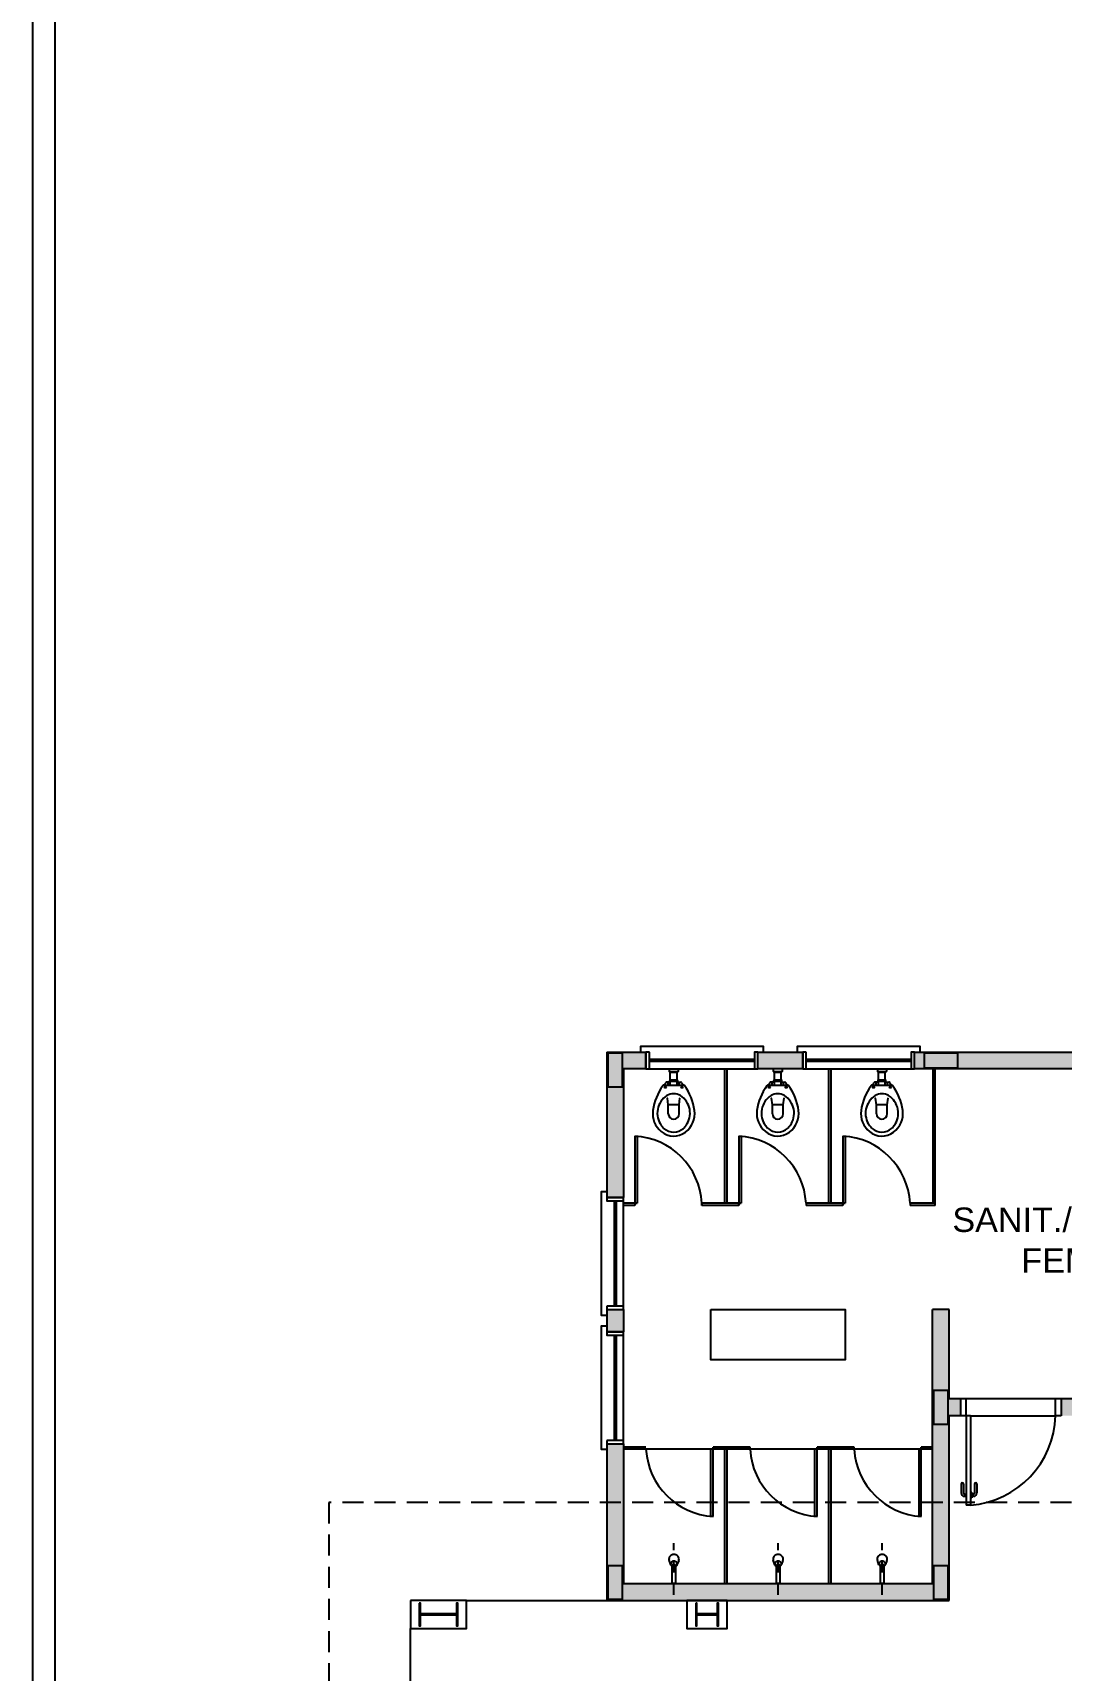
# Model space of a CAD drawing. Extents: x 247 to 523, y 32 to 113.
# Drawn here: x 421.29 to 430.48, y 71.37 to 86.01 of the extents above; entities that cross this region are included whole.
import ezdxf

# ---------------------------------------------------------------- set-up
doc = ezdxf.new("R2010")
doc.units = 0
doc.header["$LTSCALE"] = 0.005
for name, pattern in [('DASHDOT', [25.4, 12.7, -6.35, 0, -6.35]), ('HIDDEN', [9.525, 6.35, -3.175]), ('TRACEJADO_G', [0.375, 0.25, -0.125])]:
    doc.linetypes.add(name, pattern=pattern)
for name, color, linetype in [('A-COTAS', 1, 'CONTINUOUS'), ('A-MURO', 2, 'CONTINUOUS'), ('A-PAREDE', 5, 'CONTINUOUS'), ('A-PISOS-CTEL', 2, 'TRACEJADO_G'), ('A-PORTA', 3, 'CONTINUOUS'), ('A-SOLEIRA', 1, 'CONTINUOUS'), ('A-WC', 1, 'CONTINUOUS'), ('AR-ESQ', 2, 'CONTINUOUS'), ('AR-EXO-EQP', 7, 'DASHDOT'), ('AR-VEGETAÇÃO_árvores', 96, 'HIDDEN'), ('ARQ-ALV-CORTE', 5, 'CONTINUOUS'), ('ARQ-ESQ-VISTA1', 2, 'CONTINUOUS'), ('ARQ-PIS-VISTA1', 1, 'CONTINUOUS'), ('ARQ-TXT-1_050', 2, 'CONTINUOUS'), ('BL-SAN-01', 1, 'CONTINUOUS'), ('EST-MET-VISTA1', 1, 'CONTINUOUS'), ('Estr-Met-PILARES', 3, 'CONTINUOUS')]:
    doc.layers.add(name, color=color, linetype=linetype)
doc.styles.add('ESC-50-A20', font='arial.ttf', dxfattribs={"height": 0.1})

msp = doc.modelspace()

# ---------------------------------------------------------------- hatches: boundary and pattern name
at = {"layer": 'A-COTAS'}
h = msp.add_hatch(color=251, dxfattribs=at)
h.dxf.hatch_style = 1
h.paths.add_polyline_path([(426.43322, 76.58658), (426.49822, 76.58658), (426.56322, 76.58658), (426.56322, 76.73658), (426.56322, 76.88658), (426.49822, 76.88658), (426.43322, 76.88658), (426.43322, 76.73658)])
h = msp.add_hatch(color=251, dxfattribs=at)
h.dxf.hatch_style = 1
h.paths.add_polyline_path([(429.25822, 76.88658), (429.25822, 76.82158), (429.25822, 76.75658), (429.40822, 76.75658), (429.55822, 76.75658), (429.55822, 76.82158), (429.55822, 76.88658), (429.40822, 76.88658)])
h = msp.add_hatch(color=251, dxfattribs=at)
h.dxf.hatch_style = 1
h.paths.add_polyline_path([(429.47322, 73.87158), (429.40822, 73.87158), (429.34322, 73.87158), (429.34322, 73.72158), (429.34322, 73.57158), (429.40822, 73.57158), (429.47322, 73.57158), (429.47322, 73.72158)])
h = msp.add_hatch(color=251, dxfattribs=at)
h.dxf.hatch_style = 1
h.paths.add_polyline_path([(426.43322, 72.00658), (426.49822, 72.00658), (426.56322, 72.00658), (426.56322, 72.15658), (426.56322, 72.30658), (426.49822, 72.30658), (426.43322, 72.30658), (426.43322, 72.15658)])
h = msp.add_hatch(color=251, dxfattribs=at)
h.dxf.hatch_style = 1
h.paths.add_polyline_path([(429.47322, 72.30658), (429.40822, 72.30658), (429.34322, 72.30658), (429.34322, 72.15658), (429.34322, 72.00658), (429.40822, 72.00658), (429.47322, 72.00658), (429.47322, 72.15658)])
at = {"layer": 'AR-VEGETAÇÃO_árvores'}
h = msp.add_hatch(color=251, dxfattribs=at)
h.dxf.hatch_style = 1
h.paths.add_polyline_path([(426.57322, 76.74658), (426.77322, 76.74658), (426.77322, 76.89658), (426.42322, 76.89658), (426.42322, 75.59658), (426.57322, 75.59658)])
h.paths.add_polyline_path([(426.57322, 74.59658), (426.42322, 74.59658), (426.42322, 74.59658), (426.42322, 74.39658), (426.57322, 74.39658)])
h.paths.add_polyline_path([(426.57322, 73.39658), (426.42322, 73.39658), (426.42322, 73.39658), (426.42322, 72.40134), (426.57322, 72.40134)])
h.paths.add_polyline_path([(426.57322, 72.14658), (426.57322, 72.40134), (426.42322, 72.40134), (426.42322, 71.99658), (429.48322, 71.99658), (429.48322, 72.40134), (429.33322, 72.40134), (429.33322, 72.14658)])
h.paths.add_polyline_path([(429.48322, 74.59658), (429.33322, 74.59658), (429.33322, 72.40134), (429.48322, 72.40134), (429.48322, 73.64658), (429.58322, 73.64658), (429.58322, 73.79658), (429.48322, 73.79658)])
h.paths.add_polyline_path([(428.17322, 76.89658), (427.77322, 76.89658), (427.77322, 76.74658), (428.17322, 76.74658)])
h.paths.add_polyline_path([(430.72324, 76.89658), (429.17322, 76.89658), (429.17322, 76.74658), (430.72324, 76.74658)])
h.paths.add_polyline_path([(432.5732, 76.89658), (431.72324, 76.89658), (431.72324, 76.74658), (432.07322, 76.74658), (432.07322, 73.79658), (430.48322, 73.79658), (430.48322, 73.64658), (430.69822, 73.64658), (430.69822, 73.39658), (430.84822, 73.39658), (430.84822, 73.64658), (432.16032, 73.64658), (432.16032, 73.64658), (432.54513, 73.64658), (432.54822, 73.64658), (432.54822, 73.25869), (432.54822, 73.14658), (432.69822, 73.14658), (432.69822, 73.64658), (433.81322, 73.64658), (433.81322, 73.79658), (432.22322, 73.79658), (432.22322, 76.74658), (432.5732, 76.74658)])
h.paths.add_polyline_path([(433.59822, 72.14658), (432.69822, 72.14658), (432.69822, 72.24658), (432.54822, 72.24658), (432.54822, 72.14658), (430.84822, 72.14658), (430.84822, 72.39658), (430.69822, 72.39658), (430.69822, 71.99658), (433.59822, 71.99658)])
h.paths.add_polyline_path([(434.96322, 74.59658), (434.81322, 74.59658), (434.81322, 73.79658), (434.71322, 73.79658), (434.71322, 73.64658), (434.81322, 73.64658), (434.81322, 72.40134), (434.96322, 72.40134)])
h.paths.add_polyline_path([(434.96322, 72.14658), (434.96322, 72.40134), (434.81322, 72.40134), (434.81322, 71.99658), (437.87322, 71.99658), (437.87322, 72.40134), (437.72322, 72.40134), (437.72322, 72.14658)])
h.paths.add_polyline_path([(437.87322, 73.39658), (437.72322, 73.39658), (437.72322, 73.39658), (437.72322, 72.40134), (437.87322, 72.40134)])
h.paths.add_polyline_path([(437.87322, 74.59658), (437.72322, 74.59658), (437.72322, 74.59658), (437.72322, 74.39658), (437.87322, 74.39658)])
h.paths.add_polyline_path([(437.87322, 76.89658), (437.52322, 76.89658), (437.52322, 76.74658), (437.72322, 76.74658), (437.72322, 75.59658), (437.87322, 75.59658), (437.87322, 75.59658)])
h.paths.add_polyline_path([(436.52322, 76.89658), (436.12322, 76.89658), (436.12322, 76.74658), (436.52322, 76.74658)])
h.paths.add_polyline_path([(435.12322, 76.89658), (433.5732, 76.89658), (433.5732, 76.74658), (435.12322, 76.74658)])
h = msp.add_hatch(color=251, dxfattribs=at)
h.dxf.hatch_style = 1
h.paths.add_polyline_path([(428.17322, 76.89658), (427.77322, 76.89658), (427.77322, 76.74658), (428.17322, 76.74658)])

# ---------------------------------------------------------------- linework, layer by layer
at = {"layer": 'A-MURO', "color": 251}
for p, q in [((421.29457, 40.07658), (421.29457, 90.07658)), ((421.49457, 40.07658), (421.49457, 89.87658))]:
    msp.add_line(p, q, dxfattribs=at)
at = {"layer": 'A-PAREDE', "color": 251}
for points in [[(426.43322, 76.58658), (426.49822, 76.58658), (426.56322, 76.58658), (426.56322, 76.73658), (426.56322, 76.88658), (426.49822, 76.88658), (426.43322, 76.88658), (426.43322, 76.73658), (426.43322, 76.58658)], [(429.25822, 76.88658), (429.25822, 76.82158), (429.25822, 76.75658), (429.40822, 76.75658), (429.55822, 76.75658), (429.55822, 76.82158), (429.55822, 76.88658), (429.40822, 76.88658), (429.25822, 76.88658)], [(429.47322, 73.87158), (429.40822, 73.87158), (429.34322, 73.87158), (429.34322, 73.72158), (429.34322, 73.57158), (429.40822, 73.57158), (429.47322, 73.57158), (429.47322, 73.72158), (429.47322, 73.87158)], [(426.43322, 72.00658), (426.49822, 72.00658), (426.56322, 72.00658), (426.56322, 72.15658), (426.56322, 72.30658), (426.49822, 72.30658), (426.43322, 72.30658), (426.43322, 72.15658), (426.43322, 72.00658)], [(429.47322, 72.30658), (429.40822, 72.30658), (429.34322, 72.30658), (429.34322, 72.15658), (429.34322, 72.00658), (429.40822, 72.00658), (429.47322, 72.00658), (429.47322, 72.15658), (429.47322, 72.30658)]]:
    msp.add_lwpolyline(points, close=True, dxfattribs=at)
at = {"layer": 'A-PISOS-CTEL', "color": 251, "linetype": 'TRACEJADO_G', "ltscale": 150}
msp.add_lwpolyline([(441.4992, 46.87165), (441.4992, 72.87165), (423.9392, 72.87165), (423.9392, 46.87165)], close=True, dxfattribs=at)
at = {"layer": 'A-PORTA', "color": 251}
for p, q in [((429.58911, 73.03695), (429.58911, 72.95695)), ((429.60911, 73.03695), (429.60911, 72.95695)), ((429.70911, 73.03695), (429.70911, 72.95695)), ((429.72911, 73.03695), (429.72911, 72.95695)), ((429.61911, 72.94695), (429.63411, 72.94695)), ((429.61911, 72.92695), (429.63411, 72.92695)), ((429.63411, 72.96195), (429.63411, 72.91195)), ((429.63411, 72.96195), (429.63911, 72.96195)), ((429.63411, 72.91195), (429.63911, 72.91195)), ((429.68411, 72.96195), (429.67911, 72.96195)), ((429.68411, 72.91195), (429.67911, 72.91195)), ((429.68411, 72.96195), (429.68411, 72.91195)), ((429.69911, 72.94695), (429.68411, 72.94695)), ((429.69911, 72.92695), (429.68411, 72.92695))]:
    msp.add_line(p, q, dxfattribs=at)
for centre, radius, start, end in [((429.60411, 73.67336), 0.82954, 274.778783, 358.149871), ((429.59911, 73.03695), 0.01, 0, 180), ((429.71911, 73.03695), 0.01, 0, 180), ((429.61911, 72.95695), 0.03, 180, 270), ((429.61911, 72.95695), 0.01, 180, 270), ((429.69911, 72.95695), 0.01, 270, 0), ((429.69911, 72.95695), 0.03, 270, 0)]:
    msp.add_arc(centre, radius, start, end, dxfattribs=at)
at = {"layer": 'A-SOLEIRA', "color": 251}
for p, q in [((430.43322, 73.79658), (429.63322, 73.79658)), ((429.67322, 73.64658), (430.43322, 73.64658))]:
    msp.add_line(p, q, dxfattribs=at)
at = {"layer": 'A-WC', "color": 251}
for p, q in [((427.37322, 73.34658), (426.77322, 73.34658)), ((428.30322, 73.34658), (427.70322, 73.34658)), ((429.23322, 73.34658), (428.63322, 73.34658))]:
    msp.add_line(p, q, dxfattribs=at)
msp.add_lwpolyline([(427.35322, 74.59658), (428.55322, 74.59658), (428.55322, 74.14658), (427.35322, 74.14658)], close=True, dxfattribs=at)
msp.add_lwpolyline([(427.35322, 74.59658), (428.55322, 74.59658), (428.55322, 74.14658), (427.35322, 74.14658)], close=True, dxfattribs=at)
for centre, start, end in [((426.63512, 75.50848), 3.416885, 86.583115), ((427.56512, 75.50848), 3.416885, 86.583115), ((428.49512, 75.50848), 3.416885, 86.583115), ((427.41132, 73.38468), 183.416885, 266.583115), ((428.34132, 73.38468), 183.416885, 266.583115), ((429.27132, 73.38468), 183.416885, 266.583115)]:
    msp.add_arc(centre, 0.63924, start, end, dxfattribs=at)
at = {"layer": 'AR-ESQ', "color": 251}
for p, q in [((427.47822, 75.54658), (427.47822, 76.74658)), ((427.49822, 75.54658), (427.49822, 76.74658)), ((428.40822, 75.54658), (428.40822, 76.74658)), ((428.42822, 75.54658), (428.42822, 76.74658)), ((429.33822, 75.54658), (429.33822, 76.74658)), ((429.35822, 75.52658), (429.35822, 76.74658)), ((426.67322, 76.14658), (426.67322, 75.54658)), ((426.67322, 76.14658), (426.69322, 76.14658)), ((426.69322, 76.14658), (426.69322, 75.54658)), ((427.60322, 76.14658), (427.60322, 75.54658)), ((427.60322, 76.14658), (427.62322, 76.14658)), ((427.62322, 76.14658), (427.62322, 75.54658)), ((428.53322, 76.14658), (428.53322, 75.54658)), ((428.53322, 76.14658), (428.55322, 76.14658)), ((428.55322, 76.14658), (428.55322, 75.54658)), ((426.67322, 75.54658), (426.57322, 75.54658)), ((426.69322, 75.54658), (426.57322, 75.54658)), ((426.67322, 75.52658), (426.57322, 75.52658)), ((426.67322, 75.54658), (426.67322, 75.52658)), ((426.67322, 75.54658), (426.69322, 75.54658)), ((427.49822, 75.54658), (427.27322, 75.54658)), ((427.27322, 75.52658), (427.27322, 75.54658)), ((427.27322, 75.54658), (427.27322, 75.52658)), ((427.60322, 75.52658), (427.27322, 75.52658)), ((427.62322, 75.54658), (427.49822, 75.54658)), ((427.60322, 75.52658), (427.60322, 75.54658)), ((427.60322, 75.54658), (427.62322, 75.54658)), ((427.60322, 75.54658), (427.60322, 75.52658)), ((428.42822, 75.54658), (428.20322, 75.54658)), ((428.20322, 75.54658), (428.20322, 75.52658)), ((428.53322, 75.52658), (428.20322, 75.52658)), ((428.55322, 75.54658), (428.42822, 75.54658)), ((428.53322, 75.52658), (428.53322, 75.54658)), ((428.53322, 75.54658), (428.55322, 75.54658)), ((428.53322, 75.54658), (428.53322, 75.52658)), ((429.35822, 75.54658), (429.13322, 75.54658)), ((429.13322, 75.54658), (429.13322, 75.52658)), ((429.35822, 75.52658), (429.13322, 75.52658)), ((429.63322, 73.79658), (429.58322, 73.79658)), ((429.63322, 73.64658), (429.63322, 73.79658)), ((430.43322, 73.64658), (430.43322, 73.79658)), ((430.48322, 73.79658), (430.43322, 73.79658)), ((429.63322, 73.64658), (429.58322, 73.64658)), ((429.63322, 73.64658), (429.63322, 72.84658)), ((429.67322, 73.64658), (429.63322, 73.64658)), ((429.67322, 73.64658), (429.67322, 72.84658)), ((430.48322, 73.64658), (430.43322, 73.64658)), ((426.77322, 73.36658), (426.57322, 73.36658)), ((426.77322, 73.34658), (426.57322, 73.34658)), ((426.75322, 73.34658), (426.75322, 73.36658)), ((427.47822, 73.34658), (427.35322, 73.34658)), ((427.37322, 73.34658), (427.35322, 73.34658)), ((427.35322, 72.74658), (427.35322, 73.34658)), ((427.70322, 73.36658), (427.37322, 73.36658)), ((427.37322, 73.36658), (427.37322, 73.34658)), ((427.37322, 73.34658), (427.37322, 73.36658)), ((427.37322, 72.74658), (427.37322, 73.34658)), ((427.47822, 72.14658), (427.47822, 73.34658)), ((427.70322, 73.34658), (427.47822, 73.34658)), ((427.49822, 72.14658), (427.49822, 73.34658)), ((427.70322, 73.34658), (427.70322, 73.36658)), ((428.30322, 73.34658), (428.28322, 73.34658)), ((428.28322, 72.74658), (428.28322, 73.34658)), ((428.63322, 73.36658), (428.30322, 73.36658)), ((428.30322, 73.34658), (428.30322, 73.36658)), ((428.63322, 73.34658), (428.30322, 73.34658)), ((428.30322, 72.74658), (428.30322, 73.34658)), ((428.40822, 72.14658), (428.40822, 73.34658)), ((428.42822, 72.14658), (428.42822, 73.34658)), ((428.63322, 73.34658), (428.63322, 73.36658)), ((429.33322, 73.34658), (429.21322, 73.34658)), ((429.23322, 73.34658), (429.21322, 73.34658)), ((429.21322, 72.74658), (429.21322, 73.34658)), ((429.33322, 73.36658), (429.23322, 73.36658)), ((429.23322, 73.36658), (429.23322, 73.34658)), ((429.23322, 73.34658), (429.23322, 73.36658)), ((429.23322, 72.74658), (429.23322, 73.34658)), ((427.37322, 72.74658), (427.35322, 72.74658)), ((428.30322, 72.74658), (428.28322, 72.74658)), ((429.23322, 72.74658), (429.21322, 72.74658)), ((429.67322, 72.84658), (429.63322, 72.84658))]:
    msp.add_line(p, q, dxfattribs=at)
at = {"layer": 'AR-EXO-EQP', "color": 251}
for p, q in [((427.02322, 72.04658), (427.02322, 72.50658)), ((427.95322, 72.04658), (427.95322, 72.50658)), ((428.88322, 72.04658), (428.88322, 72.50658))]:
    msp.add_line(p, q, dxfattribs=at)
at = {"layer": 'ARQ-ALV-CORTE', "color": 251}
for p, q in [((426.42322, 76.89658), (426.77322, 76.89658)), ((426.42322, 76.89658), (426.42322, 75.59658)), ((426.77322, 76.74658), (426.77322, 76.89658)), ((427.77322, 76.89658), (428.17322, 76.89658)), ((427.77322, 76.74658), (427.77322, 76.89658)), ((428.17322, 76.74658), (428.17322, 76.89658)), ((429.17322, 76.89658), (430.72324, 76.89658)), ((429.17322, 76.74658), (429.17322, 76.89658)), ((426.57322, 76.74658), (426.57322, 75.59658)), ((426.77322, 76.74658), (426.57322, 76.74658)), ((428.17322, 76.74658), (427.77322, 76.74658)), ((430.72324, 76.74658), (429.17322, 76.74658)), ((426.42322, 75.59658), (426.57322, 75.59658)), ((426.42322, 74.59658), (426.57322, 74.59658)), ((426.42322, 74.59658), (426.42322, 74.39658)), ((426.57322, 74.59658), (426.57322, 74.39658)), ((429.33322, 72.14658), (429.33322, 74.59658)), ((429.48322, 74.59658), (429.33322, 74.59658)), ((429.48322, 73.79658), (429.48322, 74.59658)), ((426.42322, 74.39658), (426.57322, 74.39658)), ((429.58322, 73.79658), (429.48322, 73.79658)), ((429.58322, 73.79658), (429.58322, 73.64658)), ((432.07322, 73.79658), (430.48322, 73.79658)), ((430.48322, 73.79658), (430.48322, 73.64658)), ((429.58322, 73.64658), (429.48322, 73.64658)), ((429.48322, 71.99658), (429.48322, 73.64658)), ((426.42322, 73.39658), (426.57322, 73.39658)), ((426.42322, 73.39658), (426.42322, 71.99658)), ((426.57322, 73.39658), (426.57322, 72.14658)), ((426.57322, 72.14658), (429.33322, 72.14658)), ((426.42322, 71.99658), (429.48322, 71.99658))]:
    msp.add_line(p, q, dxfattribs=at)
at = {"layer": 'ARQ-ESQ-VISTA1', "color": 251}
for p, q in [((427.74322, 76.83165), (426.80362, 76.83167)), ((429.14322, 76.83165), (428.20362, 76.83167)), ((426.80322, 76.74658), (427.74322, 76.74658)), ((427.74322, 76.81165), (426.80362, 76.81167)), ((428.20322, 76.74658), (429.14322, 76.74658)), ((429.14322, 76.81165), (428.20362, 76.81167)), ((426.48816, 75.56658), (426.48814, 74.62698)), ((426.50816, 75.56658), (426.50814, 74.62698)), ((426.57322, 74.62658), (426.57322, 75.56658)), ((426.48816, 74.36658), (426.48814, 73.42698)), ((426.50816, 74.36658), (426.50814, 73.42698)), ((426.57322, 73.42658), (426.57322, 74.36658))]:
    msp.add_line(p, q, dxfattribs=at)
for points in [[(427.82322, 76.89658), (427.82322, 76.94658), (426.72322, 76.94658), (426.72322, 76.89658)], [(429.22322, 76.89658), (429.22322, 76.94658), (428.12322, 76.94658), (428.12322, 76.89658)], [(426.42322, 75.64658), (426.37322, 75.64658), (426.37322, 74.54658), (426.42322, 74.54658)], [(426.42322, 74.44658), (426.37322, 74.44658), (426.37322, 73.34658), (426.42322, 73.34658)]]:
    msp.add_lwpolyline(points, dxfattribs=at)
for points in [[(426.80322, 76.89658), (426.77322, 76.89658), (426.77322, 76.74658), (426.80322, 76.74658)], [(427.77322, 76.89658), (427.74322, 76.89658), (427.74322, 76.74658), (427.77322, 76.74658)], [(428.20322, 76.89658), (428.17322, 76.89658), (428.17322, 76.74658), (428.20322, 76.74658)], [(429.17322, 76.89658), (429.14322, 76.89658), (429.14322, 76.74658), (429.17322, 76.74658)], [(426.42322, 75.59658), (426.42322, 75.56658), (426.57322, 75.56658), (426.57322, 75.59658)], [(426.42322, 74.62658), (426.42322, 74.59658), (426.57322, 74.59658), (426.57322, 74.62658)], [(426.42322, 74.39658), (426.42322, 74.36658), (426.57322, 74.36658), (426.57322, 74.39658)], [(426.42322, 73.42658), (426.42322, 73.39658), (426.57322, 73.39658), (426.57322, 73.42658)]]:
    msp.add_lwpolyline(points, close=True, dxfattribs=at)
at = {"layer": 'ARQ-PIS-VISTA1', "color": 251}
for p, q in [((425.1692, 71.99658), (427.1392, 71.99658)), ((424.6692, 65.99658), (424.6692, 71.74658))]:
    msp.add_line(p, q, dxfattribs=at)
at = {"layer": 'BL-SAN-01', "color": 251}
for p, q in [((426.98072, 76.74658), (426.98072, 76.72358)), ((426.98272, 76.72158), (426.98572, 76.72158)), ((426.98572, 76.72158), (427.05572, 76.72158)), ((426.98572, 76.72158), (426.98572, 76.71858)), ((426.98772, 76.71658), (427.05372, 76.71658)), ((426.99074, 76.64658), (426.99074, 76.71658)), ((427.0507, 76.64658), (427.0507, 76.71658)), ((427.05572, 76.72158), (427.05872, 76.72158)), ((427.05572, 76.72158), (427.05572, 76.71858)), ((427.06072, 76.74658), (427.06072, 76.72358)), ((427.91072, 76.74658), (427.91072, 76.72358)), ((427.91272, 76.72158), (427.91572, 76.72158)), ((427.91572, 76.72158), (427.98572, 76.72158)), ((427.91572, 76.72158), (427.91572, 76.71858)), ((427.91772, 76.71658), (427.98372, 76.71658)), ((427.92074, 76.64658), (427.92074, 76.71658)), ((427.9807, 76.64658), (427.9807, 76.71658)), ((427.98572, 76.72158), (427.98872, 76.72158)), ((427.98572, 76.72158), (427.98572, 76.71858)), ((427.99072, 76.74658), (427.99072, 76.72358)), ((428.84072, 76.74658), (428.84072, 76.72358)), ((428.84272, 76.72158), (428.84572, 76.72158)), ((428.84572, 76.72158), (428.91572, 76.72158)), ((428.84572, 76.72158), (428.84572, 76.71858)), ((428.84772, 76.71658), (428.91372, 76.71658)), ((428.85074, 76.64658), (428.85074, 76.71658)), ((428.9107, 76.64658), (428.9107, 76.71658)), ((428.91572, 76.72158), (428.91872, 76.72158)), ((428.91572, 76.72158), (428.91572, 76.71858)), ((428.92072, 76.74658), (428.92072, 76.72358)), ((426.93505, 76.60057), (426.93201, 76.60057)), ((426.93505, 76.60057), (427.10639, 76.60057)), ((426.99074, 76.62749), (426.95831, 76.62749)), ((426.971, 76.60057), (426.971, 76.62749)), ((426.99074, 76.62749), (426.99074, 76.63264)), ((426.99074, 76.60057), (426.99074, 76.62749)), ((427.05055, 76.64658), (426.99089, 76.64658)), ((427.05055, 76.63264), (426.99089, 76.63264)), ((427.0507, 76.62749), (427.0507, 76.63264)), ((427.0507, 76.60057), (427.0507, 76.62749)), ((427.0507, 76.62749), (427.08313, 76.62749)), ((427.07044, 76.60057), (427.07044, 76.62749)), ((427.10639, 76.60057), (427.10941, 76.60057)), ((427.86505, 76.60057), (427.86201, 76.60057)), ((427.86505, 76.60057), (428.03639, 76.60057)), ((427.92074, 76.62749), (427.88831, 76.62749)), ((427.901, 76.60057), (427.901, 76.62749)), ((427.92074, 76.62749), (427.92074, 76.63264)), ((427.92074, 76.60057), (427.92074, 76.62749)), ((427.98055, 76.64658), (427.92089, 76.64658)), ((427.98055, 76.63264), (427.92089, 76.63264)), ((427.9807, 76.62749), (427.9807, 76.63264)), ((427.9807, 76.60057), (427.9807, 76.62749)), ((427.9807, 76.62749), (428.01313, 76.62749)), ((428.00044, 76.60057), (428.00044, 76.62749)), ((428.03639, 76.60057), (428.03941, 76.60057)), ((428.79505, 76.60057), (428.79201, 76.60057)), ((428.79505, 76.60057), (428.96639, 76.60057)), ((428.85074, 76.62749), (428.81831, 76.62749)), ((428.831, 76.60057), (428.831, 76.62749)), ((428.85074, 76.62749), (428.85074, 76.63264)), ((428.85074, 76.60057), (428.85074, 76.62749)), ((428.91055, 76.64658), (428.85089, 76.64658)), ((428.91055, 76.63264), (428.85089, 76.63264)), ((428.9107, 76.62749), (428.9107, 76.63264)), ((428.9107, 76.60057), (428.9107, 76.62749)), ((428.9107, 76.62749), (428.94313, 76.62749)), ((428.93044, 76.60057), (428.93044, 76.62749)), ((428.96639, 76.60057), (428.96941, 76.60057)), ((426.96451, 76.48557), (426.96221, 76.48726)), ((426.97208, 76.42365), (426.96451, 76.48557)), ((426.97208, 76.34512), (426.97208, 76.42365)), ((427.06936, 76.42365), (426.97208, 76.42365)), ((427.06936, 76.42365), (427.07693, 76.48557)), ((427.06936, 76.34512), (427.06936, 76.42365)), ((427.07693, 76.48557), (427.07923, 76.48726)), ((427.89451, 76.48557), (427.89221, 76.48726)), ((427.90208, 76.42365), (427.89451, 76.48557)), ((427.90208, 76.34512), (427.90208, 76.42365)), ((427.99936, 76.42365), (427.90208, 76.42365)), ((427.99936, 76.42365), (428.00693, 76.48557)), ((427.99936, 76.34512), (427.99936, 76.42365)), ((428.00693, 76.48557), (428.00923, 76.48726)), ((428.82451, 76.48557), (428.82221, 76.48726)), ((428.83208, 76.42365), (428.82451, 76.48557)), ((428.83208, 76.34512), (428.83208, 76.42365)), ((428.92936, 76.42365), (428.83208, 76.42365)), ((428.92936, 76.42365), (428.93693, 76.48557)), ((428.92936, 76.34512), (428.92936, 76.42365)), ((428.93693, 76.48557), (428.93923, 76.48726)), ((426.99442, 72.3146), (426.98026, 72.3547)), ((427.00822, 72.14658), (427.00822, 72.31658)), ((427.00822, 72.31658), (427.03822, 72.31658)), ((427.03822, 72.31658), (427.03822, 72.14658)), ((427.06576, 72.35356), (427.05322, 72.32158)), ((427.92442, 72.3146), (427.91026, 72.3547)), ((427.93822, 72.14658), (427.93822, 72.31658)), ((427.93822, 72.31658), (427.96822, 72.31658)), ((427.96822, 72.31658), (427.96822, 72.14658)), ((427.99576, 72.35356), (427.98322, 72.32158)), ((428.85442, 72.3146), (428.84026, 72.3547)), ((428.86822, 72.14658), (428.86822, 72.31658)), ((428.86822, 72.31658), (428.89822, 72.31658)), ((428.89822, 72.31658), (428.89822, 72.14658)), ((428.92576, 72.35356), (428.91322, 72.32158)), ((427.03822, 72.14658), (427.00822, 72.14658)), ((427.96822, 72.14658), (427.93822, 72.14658)), ((428.89822, 72.14658), (428.86822, 72.14658))]:
    msp.add_line(p, q, dxfattribs=at)
for points in [[(427.06822, 72.36658, 0.10945184), (427.06488, 72.38165, 0.10237603), (427.05504, 72.39486, 0.09373699), (427.04068, 72.40347, 0.08842609), (427.02322, 72.40658, 0.08842609), (427.00576, 72.40347, 0.09373699), (426.9914, 72.39486, 0.10237603), (426.98156, 72.38165, 0.10945184), (426.97822, 72.36658, 0.08506841), (426.98026, 72.3547, 0.10237603)], [(427.03822, 72.2999, 0.06129319), (427.04443, 72.3039, 0.10406529), (427.05103, 72.31225, 0.11583643), (427.05322, 72.32158, 0.11583643), (427.05103, 72.33091, 0.10406529), (427.04443, 72.33926, 0.09084006), (427.03493, 72.34462, 0.08328491), (427.02322, 72.34658, 0.08328491), (427.0115, 72.34462, 0.09084006), (427.00201, 72.33926, 0.10406529), (426.99541, 72.33091, 0.11583643), (426.99322, 72.32158, 0.11583643), (426.99541, 72.31225, 0.10406529), (427.00201, 72.3039, 0.06129319), (427.00822, 72.2999, 0.08328491)], [(427.06576, 72.35356, 0.09369216), (427.06822, 72.36658, 0.10945184)], [(427.99822, 72.36658, 0.10945184), (427.99488, 72.38165, 0.10237603), (427.98504, 72.39486, 0.09373699), (427.97068, 72.40347, 0.08842609), (427.95322, 72.40658, 0.08842609), (427.93576, 72.40347, 0.09373699), (427.9214, 72.39486, 0.10237603), (427.91156, 72.38165, 0.10945184), (427.90822, 72.36658, 0.08506841), (427.91026, 72.3547, 0.10237603)], [(427.96822, 72.2999, 0.06129319), (427.97443, 72.3039, 0.10406529), (427.98103, 72.31225, 0.11583643), (427.98322, 72.32158, 0.11583643), (427.98103, 72.33091, 0.10406529), (427.97443, 72.33926, 0.09084006), (427.96493, 72.34462, 0.08328491), (427.95322, 72.34658, 0.08328491), (427.9415, 72.34462, 0.09084006), (427.93201, 72.33926, 0.10406529), (427.92541, 72.33091, 0.11583643), (427.92322, 72.32158, 0.11583643), (427.92541, 72.31225, 0.10406529), (427.93201, 72.3039, 0.06129319), (427.93822, 72.2999, 0.08328491)], [(427.99576, 72.35356, 0.09369216), (427.99822, 72.36658, 0.10945184)], [(428.92822, 72.36658, 0.10945184), (428.92488, 72.38165, 0.10237603), (428.91504, 72.39486, 0.09373699), (428.90068, 72.40347, 0.08842609), (428.88322, 72.40658, 0.08842609), (428.86576, 72.40347, 0.09373699), (428.8514, 72.39486, 0.10237603), (428.84156, 72.38165, 0.10945184), (428.83822, 72.36658, 0.08506841), (428.84026, 72.3547, 0.10237603)], [(428.89822, 72.2999, 0.06129319), (428.90443, 72.3039, 0.10406529), (428.91103, 72.31225, 0.11583643), (428.91322, 72.32158, 0.11583643), (428.91103, 72.33091, 0.10406529), (428.90443, 72.33926, 0.09084006), (428.89493, 72.34462, 0.08328491), (428.88322, 72.34658, 0.08328491), (428.8715, 72.34462, 0.09084006), (428.86201, 72.33926, 0.10406529), (428.85541, 72.33091, 0.11583643), (428.85322, 72.32158, 0.11583643), (428.85541, 72.31225, 0.10406529), (428.86201, 72.3039, 0.06129319), (428.86822, 72.2999, 0.08328491)], [(428.92576, 72.35356, 0.09369216), (428.92822, 72.36658, 0.10945184)]]:
    msp.add_lwpolyline(points, format="xyb", dxfattribs=at)
for centre in [(426.9457, 76.58244), (427.0957, 76.58244), (427.8757, 76.58244), (428.0257, 76.58244), (428.8057, 76.58244), (428.9557, 76.58244)]:
    msp.add_circle(centre, 0.00682, dxfattribs=at)
for centre, radius, start, end in [((426.98272, 76.72358), 0.002, 180, 270), ((426.98772, 76.71858), 0.002, 180, 270), ((427.05372, 76.71858), 0.002, 270, 0), ((427.05872, 76.72358), 0.002, 270, 0), ((427.91272, 76.72358), 0.002, 180, 270), ((427.91772, 76.71858), 0.002, 180, 270), ((427.98372, 76.71858), 0.002, 270, 0), ((427.98872, 76.72358), 0.002, 270, 0), ((428.84272, 76.72358), 0.002, 180, 270), ((428.84772, 76.71858), 0.002, 180, 270), ((428.91372, 76.71858), 0.002, 270, 0), ((428.91872, 76.72358), 0.002, 270, 0), ((427.31434, 76.31019), 0.48371, 143.757725, 172.319542), ((426.93201, 76.59148), 0.00909, 90, 148.982538), ((427.3362, 76.34222), 0.47714, 143.839562, 147.218164), ((426.95831, 76.6184), 0.00909, 90, 143.839562), ((426.99089, 76.63961), 0.00697, 90, 270), ((427.05055, 76.63961), 0.00697, 270, 90), ((427.08313, 76.6184), 0.00909, 36.160438, 90), ((426.70523, 76.34222), 0.47714, 32.781836, 36.160438), ((427.10943, 76.59148), 0.00909, 36.335806, 90), ((426.72715, 76.31019), 0.48371, 7.680458, 36.345439), ((428.24434, 76.31019), 0.48371, 143.757725, 172.319542), ((427.86201, 76.59148), 0.00909, 90, 148.982538), ((428.2662, 76.34222), 0.47714, 143.839562, 147.218164), ((427.88831, 76.6184), 0.00909, 90, 143.839562), ((427.92089, 76.63961), 0.00697, 90, 270), ((427.98055, 76.63961), 0.00697, 270, 90), ((428.01313, 76.6184), 0.00909, 36.160438, 90), ((427.63523, 76.34222), 0.47714, 32.781836, 36.160438), ((428.03943, 76.59148), 0.00909, 36.335806, 90), ((427.65715, 76.31019), 0.48371, 7.680458, 36.345439), ((429.17434, 76.31019), 0.48371, 143.757725, 172.319542), ((428.79201, 76.59148), 0.00909, 90, 148.982538), ((429.1962, 76.34222), 0.47714, 143.839562, 147.218164), ((428.81831, 76.6184), 0.00909, 90, 143.839562), ((428.85089, 76.63961), 0.00697, 90, 270), ((428.91055, 76.63961), 0.00697, 270, 90), ((428.94313, 76.6184), 0.00909, 36.160438, 90), ((428.56523, 76.34222), 0.47714, 32.781836, 36.160438), ((428.96943, 76.59148), 0.00909, 36.335806, 90), ((428.58715, 76.31019), 0.48371, 7.680458, 36.345439), ((427.06116, 76.35), 0.18662, 122.679859, 215.748549), ((427.02072, 76.41304), 0.11172, 90, 122.679858), ((427.02072, 76.41304), 0.11172, 57.320142, 90), ((426.98028, 76.35), 0.18662, 324.251451, 57.320141), ((427.99116, 76.35), 0.18662, 122.679859, 215.748549), ((427.95072, 76.41304), 0.11172, 90, 122.679858), ((427.95072, 76.41304), 0.11172, 57.320142, 90), ((427.91028, 76.35), 0.18662, 324.251451, 57.320141), ((428.92116, 76.35), 0.18662, 122.679859, 215.748549), ((428.88072, 76.41304), 0.11172, 90, 122.679858), ((428.88072, 76.41304), 0.11172, 57.320142, 90), ((428.84028, 76.35), 0.18662, 324.251451, 57.320141), ((427.04122, 76.34703), 0.20812, 172.319542, 230.897858), ((427.02072, 76.34512), 0.04864, 180, 0), ((427.00026, 76.34703), 0.20812, 306.888107, 7.680458), ((427.97122, 76.34703), 0.20812, 172.319542, 230.897858), ((427.95072, 76.34512), 0.04864, 180, 0), ((427.93026, 76.34703), 0.20812, 306.888107, 7.680458), ((428.90122, 76.34703), 0.20812, 172.319542, 230.897858), ((428.88072, 76.34512), 0.04864, 180, 0), ((428.86026, 76.34703), 0.20812, 306.888107, 7.680458), ((427.03889, 76.33397), 0.15918, 215.748549, 228.670071), ((427.02072, 76.31977), 0.17404, 230.476669, 306.888107), ((427.02072, 76.3133), 0.13166, 228.670071, 270), ((427.02072, 76.3133), 0.13166, 270, 311.329929), ((427.00255, 76.33397), 0.15918, 311.329929, 324.251451), ((427.96889, 76.33397), 0.15918, 215.748549, 228.670071), ((427.95072, 76.31977), 0.17404, 230.476669, 306.888107), ((427.95072, 76.3133), 0.13166, 228.670071, 270), ((427.95072, 76.3133), 0.13166, 270, 311.329929), ((427.93255, 76.33397), 0.15918, 311.329929, 324.251451), ((428.89889, 76.33397), 0.15918, 215.748549, 228.670071), ((428.88072, 76.31977), 0.17404, 230.476669, 306.888107), ((428.88072, 76.3133), 0.13166, 228.670071, 270), ((428.88072, 76.3133), 0.13166, 270, 311.329929), ((428.86255, 76.33397), 0.15918, 311.329929, 324.251451)]:
    msp.add_arc(centre, radius, start, end, dxfattribs=at)
at = {"layer": 'EST-MET-VISTA1', "color": 251}
msp.add_lwpolyline([(424.6692, 71.99658), (424.6692, 71.74658), (425.1692, 71.74658), (425.1692, 71.99658)], close=True, dxfattribs=at)
for points in [[(427.4992, 71.97165), (427.4992, 71.99658), (427.1392, 71.99658), (427.1392, 71.74658), (427.4992, 71.74658), (427.4992, 71.74658)], [(427.4992, 71.74658), (427.4992, 71.97165)]]:
    msp.add_lwpolyline(points, dxfattribs=at)
at = {"layer": 'Estr-Met-PILARES', "color": 251}
for points in [[(424.7457, 71.97315), (424.7457, 71.77015), (424.7592, 71.77015), (424.7592, 71.8678), (425.0792, 71.8678), (425.0792, 71.77015), (425.0927, 71.77015), (425.0927, 71.97315), (425.0792, 71.97315), (425.0792, 71.8755), (424.7592, 71.8755), (424.7592, 71.97315), (424.7457, 71.97315)], [(427.2177, 71.97315), (427.2177, 71.77015), (427.2287, 71.77015), (427.2287, 71.86805), (427.4097, 71.86805), (427.4097, 71.77015), (427.4207, 71.77015), (427.4207, 71.97315), (427.4097, 71.97315), (427.4097, 71.87525), (427.2287, 71.87525), (427.2287, 71.97315), (427.2177, 71.97315)]]:
    msp.add_lwpolyline(points, dxfattribs=at)

# ---------------------------------------------------------------- texts
at = {"layer": 'ARQ-TXT-1_050', "color": 251, "insert": (428.73416, 75.50752), "char_height": 0.2184533, "attachment_point": 1, "style": 'ESC-50-A20'}
msp.add_mtext_dynamic_manual_height_columns('\\pi0.7763;SANIT./VEST.\\P\\pi1.3925;FEM.      ', width=3.2785136, gutter_width=1, heights=[0], dxfattribs=at)

doc.saveas('drawing.dxf')
